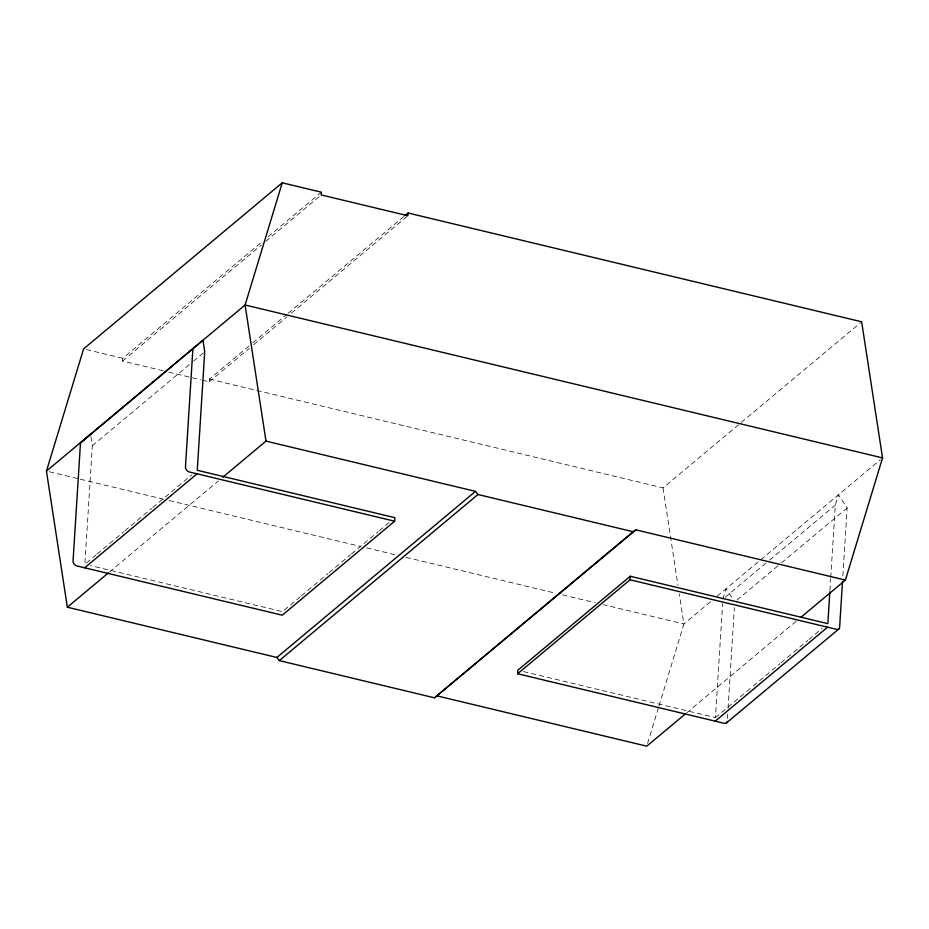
<?xml version="1.0" encoding="UTF-8"?>
<svg xmlns="http://www.w3.org/2000/svg" width="929" height="929" viewBox="0 0 929 929"><rect width="100%" height="100%" fill="white"/><g stroke="black" fill="none" stroke-linecap="round" stroke-linejoin="round"><path stroke-width="0.7" stroke-dasharray="4.64 3.48" d="M90.949 436.769L92.331 445.734L84.876 564.251L96.001 554.95M163.121 370.764L122.57 361.044L122.744 358.292L262.57 241.377M202.267 380.158L209.257 381.831L209.431 379.09L251.596 343.823M523.503 671.574L715.446 717.618L722.634 603.444M727.419 718.465L727.686 714.146M728.046 708.397L734.386 607.705M829.934 590.403L830.654 578.848M830.747 577.397L835.299 505.132L838.446 494.785L847.132 507.977L842.789 577.025M647.594 743.409L658.58 707.317M658.998 705.924L683.907 623.998L679.285 593.91M722.901 599.112L726.048 588.765L733.167 599.553M268.121 236.744L321.388 192.198M122.57 361.044L261.293 245.047M265.729 241.343L321.213 194.939M92.331 445.734L192.477 361.996M193.592 361.067L204.717 351.766M252.711 342.894L287.107 314.13M288.222 313.212L403.639 216.701M209.257 381.831L249.204 348.433M253.652 344.717L286.933 316.882M291.381 313.166L407.901 215.737M97.115 554.009L123.824 531.678M124.927 530.749L151.636 508.418M152.751 507.489L191.699 474.928M109.517 571.95L218.28 481.013M300.276 596.755L282.462 611.642L90.519 565.598M301.379 595.826L328.088 573.495M329.203 572.566L350.349 554.892M351.464 553.963L378.161 531.632M379.276 530.703L389.297 522.319M209.431 379.09L663.004 487.888L860.544 322.723M710.522 601.748L683.907 623.998L603.525 604.721M717.176 596.186L880.344 459.75M725.131 597.242L768.527 560.965M769.642 560.036L835.299 505.132M736.964 600.088L780.372 563.798M781.475 562.869L847.132 507.977M686.705 712.787L796.571 620.92M715.446 717.618L752.165 686.914M753.28 685.985L779.988 663.654M781.103 662.725L807.812 640.395M808.927 639.466L822.27 628.294M86.397 349.571L122.744 358.292M168.706 372.111L200.873 379.822M49.272 471.769L78.884 478.876M80.3 479.213L163.504 499.175M169.148 500.522L360.951 546.531M366.583 547.889L396.207 554.985M406.078 557.354L555.565 593.213M562.626 594.908L595.059 602.689M663.004 487.888L677.961 585.316"/><path stroke-width="1.39" d="M80.486 442.901L73.077 560.768A4.587 3.855 50.1 0 0 76.979 565.958L282.242 615.195L394.639 521.215L394.86 517.674L197.262 470.271L204.717 351.766L202.952 340.235L80.486 442.901L90.554 434.215M192.884 348.921L185.463 466.788A4.587 3.855 50.1 0 0 189.365 471.978L394.639 521.215M408.075 212.996L407.901 215.737L321.213 194.939L321.388 192.198L282.242 182.816L83.598 348.909L46.45 471.096L67.352 607.206L276.865 657.465L279.315 660.612L434.47 697.818L635.889 529.844L845.402 580.091L882.55 457.904L861.647 321.794L408.075 212.996L404.742 215.772M727.233 721.345A2.926 2.45 50.1 0 1 724.411 723.366L517.627 673.769L517.859 670.227L630.245 576.247L827.844 623.649L829.841 591.854M517.627 673.769L630.025 579.789L630.245 576.247M842.522 581.333L839.619 627.365A2.926 2.45 50.1 0 1 836.797 629.397L630.025 579.789M282.242 182.816L245.093 305.002L265.996 441.112L222.716 477.297M46.45 471.096L245.093 305.002L882.55 457.904M84.655 567.793L197.041 473.825M67.352 607.206L108.414 572.879M276.865 657.465L475.509 491.371L477.959 494.507L633.114 531.725L635.889 529.844M279.315 660.612L477.959 494.507M434.47 697.818L633.114 531.725M685.59 713.716L646.758 746.184L437.245 695.937M801.007 617.216L845.402 580.091M715.225 721.171L827.611 627.191M726.339 723.041L838.724 629.061M265.996 441.112L475.509 491.371"/></g></svg>
